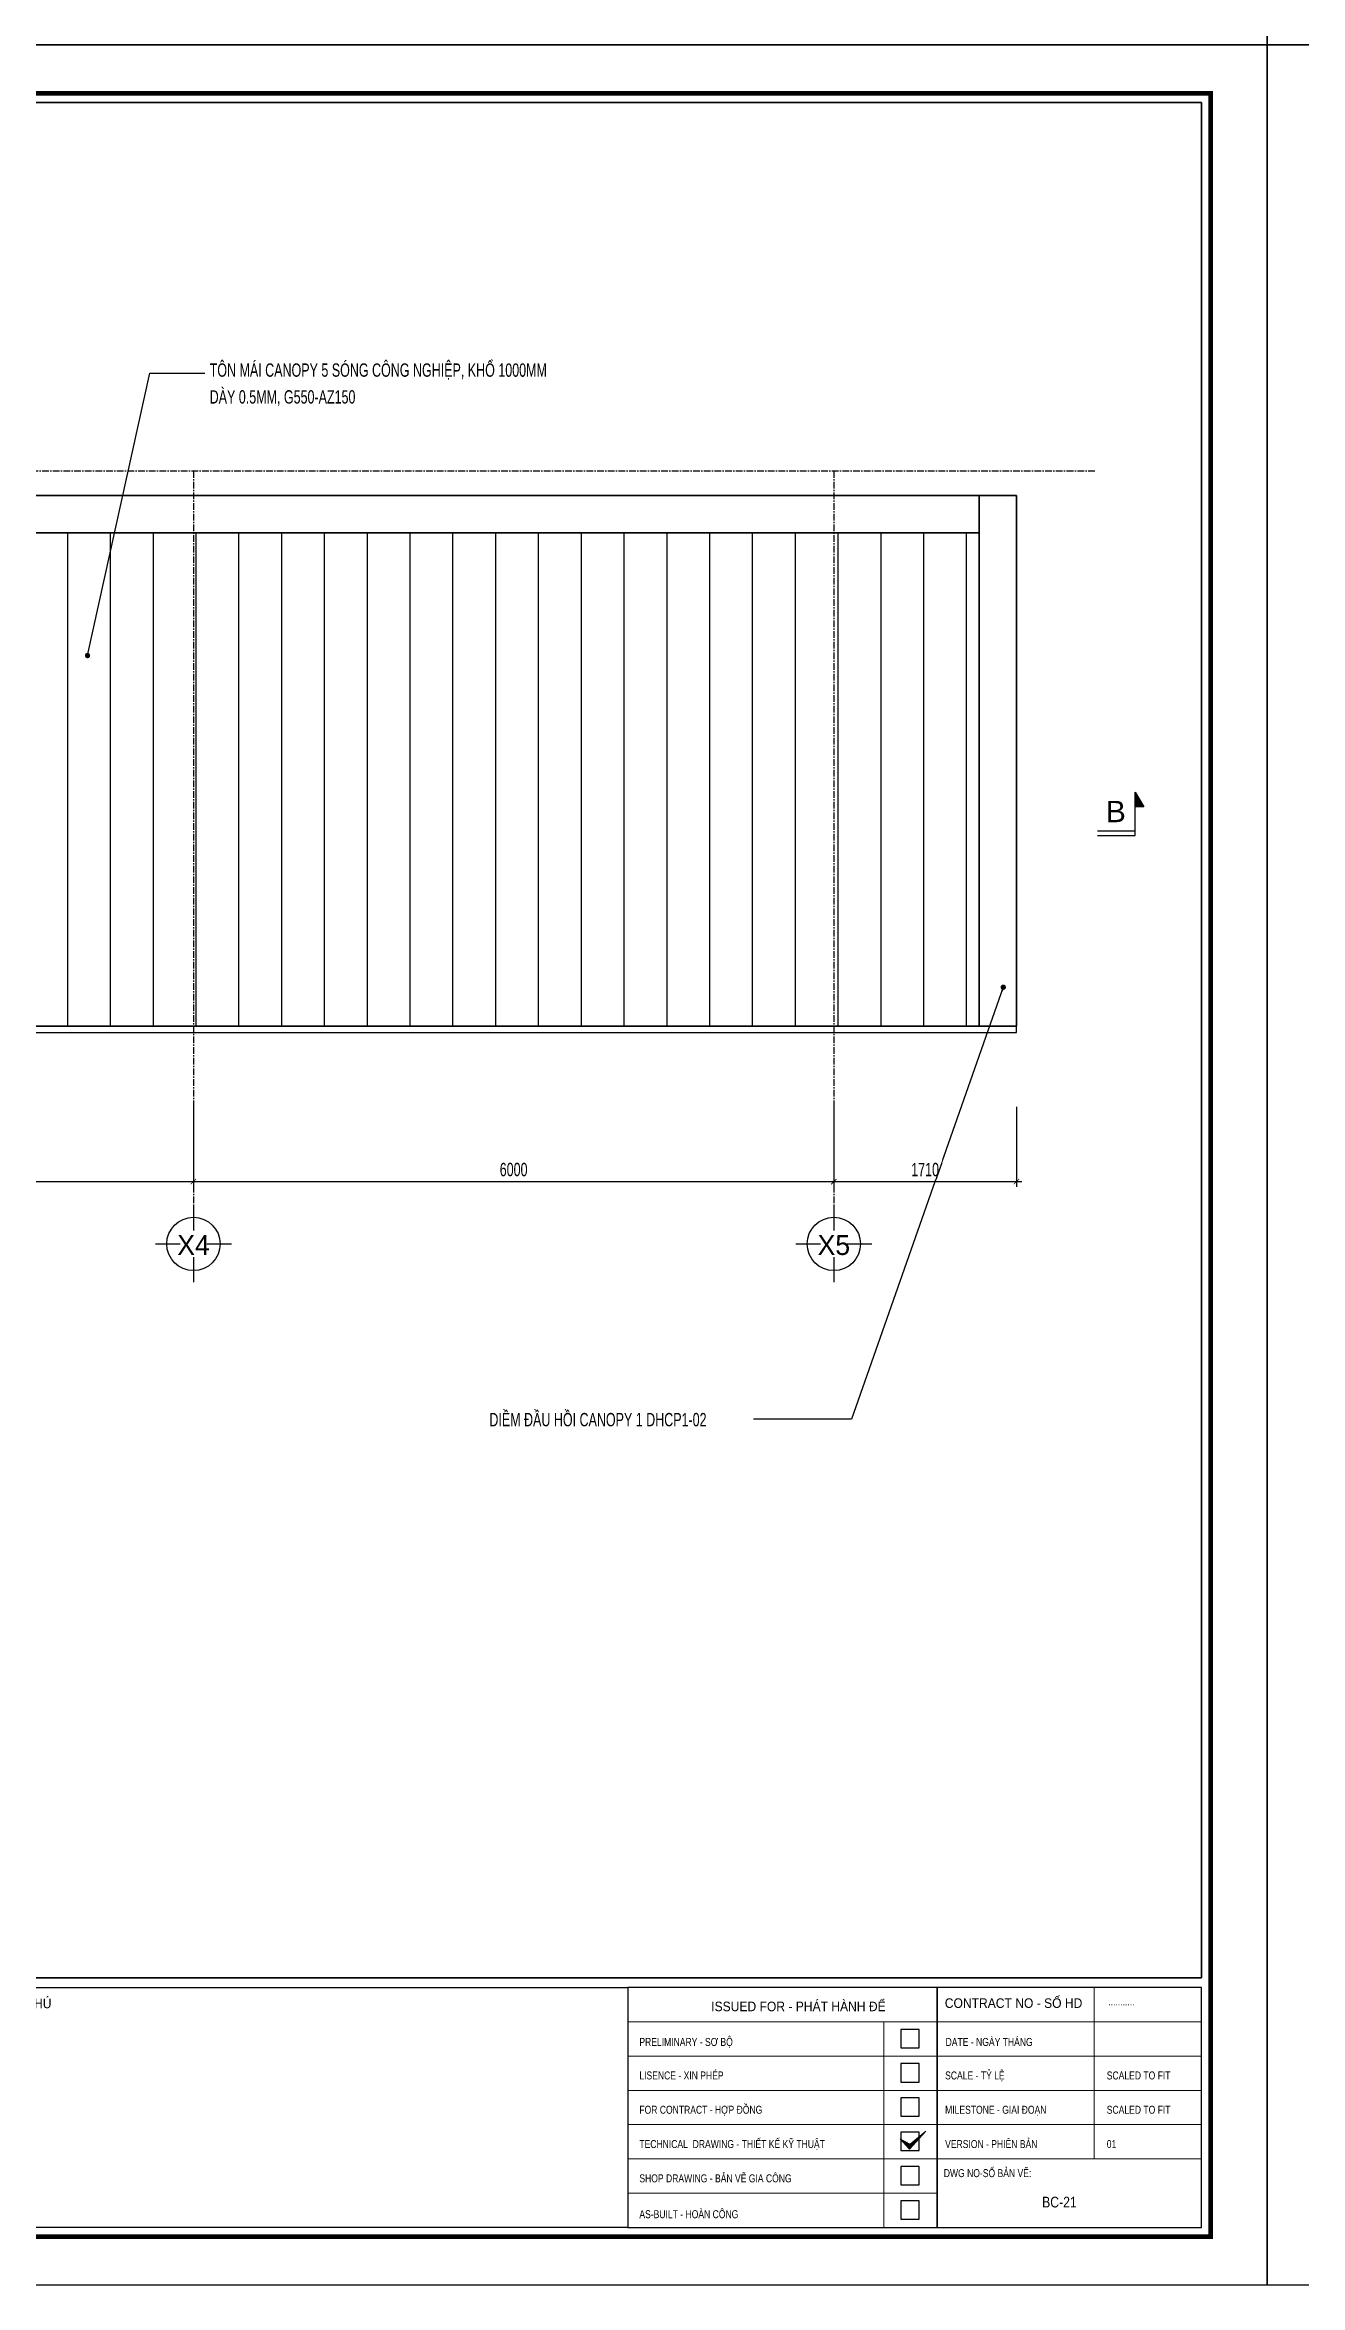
# Model space of a CAD drawing. Header units: inches. Extents: x 2 to 32666, y -5537 to 22.
# Drawn here: x 11072.7 to 11307.9, y -4544.5 to -4124.5 of the extents above; entities that cross this region are included whole.
import ezdxf
from ezdxf.enums import TextEntityAlignment as Align

# ---------------------------------------------------------------- set-up
doc = ezdxf.new("R2010")
doc.units = ezdxf.units.IN
doc.header["$MEASUREMENT"] = 0
doc.linetypes.add('CENTER', pattern=[2, 1.25, -0.25, 0.25, -0.25])
doc.layers.get('Defpoints').update_dxf_attribs({"lineweight": 9})
for name, color, linetype in [('2', 2, 'Continuous'), ('3', 3, 'Continuous'), ('7', 7, 'Continuous'), ('BAO KHUNG', 31, 'Continuous'), ('DIM', 8, 'Continuous'), ('Fast RSQ_A2 Frame$0$Khung ten', 4, 'Continuous'), ('Kyhieu', 7, 'Continuous'), ('NET IN', 3, 'Continuous'), ('Tim truc', 8, 'Continuous')]:
    doc.layers.add(name, color=color, linetype=linetype)
doc.layers.add('Cover text', color=7, linetype='Continuous', true_color=0x52370f)
for name, color, linetype, lineweight in [('DETAIL$0$S-Dim', 8, 'Continuous', 20), ('DETAIL$0$S-Hatch', 8, 'Continuous', 13), ('S-Hatch', 8, 'Continuous', 9)]:
    doc.layers.add(name, color=color, linetype=linetype, lineweight=lineweight)
doc.styles.add('AVO', font='VAVOB.TTF')
doc.styles.add('ST1', font='vnshx.shx', dxfattribs={"width": 0.7})
doc.styles.add('ST1H', font='vnshxh.shx', dxfattribs={"width": 0.7})
doc.styles.add('ST2', font='Vnarialn.ttf')
doc.styles.get("Standard").update_dxf_attribs({"font": 'arial.ttf'})
doc.styles.add('STYLE2', font='VHAVAN.TTF')
doc.styles.add('TIEU DE', font='Vharialn.ttf')
doc.dimstyles.new('3', dxfattribs={"dimtxt": 2.5, "dimasz": 1, "dimexe": 1, "dimexo": 0, "dimgap": 1, "dimtad": 1, "dimdec": 0, "dimlfac": 3, "dimzin": 0, "dimdsep": 46, "dimtxsty": 'ST1', "dimblk": 'ARCHTICK', "dimcen": 1, "dimdle": 1, "dimclrd": 8, "dimclre": 8, "dimclrt": 3, "dimadec": 0, "dimazin": 0, "dimtfac": 1, "dimtdec": 0, "dimtix": 1, "dimtofl": 0, "dimtmove": 1, "dimatfit": 3, "dimldrblk": 'DOT', "dimfxl": 0.18, "dimtfill": 1, "dimtolj": 1, "dimtzin": 0, "dimlwd": -1, "dimlwe": -1, "dimarcsym": 2})
doc.dimstyles.new('50', dxfattribs={"dimtxt": 2.5, "dimasz": 1, "dimexe": 1, "dimexo": 0, "dimgap": 1, "dimtad": 1, "dimdec": 0, "dimlfac": 50, "dimzin": 0, "dimdsep": 46, "dimtxsty": 'ST1', "dimblk": 'ARCHTICK', "dimcen": 1, "dimdle": 1, "dimclrd": 8, "dimclre": 8, "dimclrt": 3, "dimadec": 0, "dimazin": 0, "dimtfac": 1, "dimtdec": 0, "dimtix": 1, "dimtmove": 1, "dimatfit": 3, "dimldrblk": 'DOT', "dimfxl": 0, "dimtfill": 1, "dimtolj": 1, "dimtzin": 0, "dimlwd": -1, "dimlwe": -1, "dimarcsym": 0})

# ---------------------------------------------------------------- blocks, each defined once
blk = doc.blocks.new('DETAIL$0$MARK')
at = {"layer": 'DETAIL$0$S-Hatch', "linetype": 'Continuous'}
h = blk.add_hatch(dxfattribs=at)
h.set_pattern_fill('ANSI31', color=256, scale=50, style=0)
h.paths.add_polyline_path([(1667850, -1156933), (1667909, -1156997), (1668012, -1156885), (1667913, -1156967)])
at = {"layer": 'DETAIL$0$S-Dim', "linetype": 'Continuous'}
blk.add_lwpolyline([(1667850, -1156933), (1667909, -1156997), (1668012, -1156885), (1667913, -1156967), (1667850, -1156933)], dxfattribs=at)
blk = doc.blocks.new('kt kien truc 1')
at = {"layer": '2', "color": 157, "linetype": 'Continuous'}
blk.add_lwpolyline([(0, 420), (594, 420), (594, 0), (0, 0)], close=True, dxfattribs=at)
at = {"layer": '7', "color": 147, "linetype": 'Continuous'}
blk.add_lwpolyline([(12.33, 57.61), (581.67, 57.61), (581.67, 409.19), (12.33, 409.19)], close=True, dxfattribs=at)
at = {"layer": 'BAO KHUNG', "color": 167, "linetype": 'Continuous', "const_width": 0.871}
blk.add_lwpolyline([(10.59, 9.07), (583.41, 9.07), (583.41, 410.93), (10.59, 410.93)], close=True, dxfattribs=at)
at = {"layer": 'BAO KHUNG', "color": 7}
for points in [[(211.89, 55.81), (474.14, 55.81), (474.14, 10.81), (211.89, 10.81)], [(474.14, 10.81), (532.16, 10.81), (532.16, 55.81), (474.14, 55.81)], [(532.16, 10.81), (581.67, 10.81), (581.67, 55.81), (532.16, 55.81)]]:
    blk.add_lwpolyline(points, close=True, dxfattribs=at)
at = {"layer": 'Fast RSQ_A2 Frame$0$Khung ten', "color": 7, "ltscale": 1000}
for points in [[(525.34, 44.51), (528.78, 44.51), (528.78, 47.96), (525.34, 47.96)], [(525.34, 38.09), (528.78, 38.09), (528.78, 41.53), (525.34, 41.53)], [(525.34, 31.66), (528.78, 31.66), (528.78, 35.1), (525.34, 35.1)], [(525.34, 25.23), (528.78, 25.23), (528.78, 28.67), (525.34, 28.67)], [(525.34, 18.8), (528.78, 18.8), (528.78, 22.24), (525.34, 22.24)], [(525.34, 12.37), (528.78, 12.37), (528.78, 15.81), (525.34, 15.81)]]:
    blk.add_lwpolyline(points, close=True, dxfattribs=at)
at = {"layer": 'S-Hatch'}
for p, q in [((561.54, 55.81), (561.54, 23.67)), ((474.14, 49.38), (532.16, 49.38)), ((522.13, 10.81), (522.13, 49.38)), ((532.16, 49.38), (581.67, 49.38)), ((474.14, 42.95), (532.16, 42.95)), ((532.16, 42.95), (581.67, 42.95)), ((474.14, 36.52), (532.16, 36.52)), ((532.16, 36.52), (581.67, 36.52)), ((474.14, 30.1), (532.16, 30.1)), ((532.16, 30.1), (581.67, 30.1)), ((474.14, 23.67), (532.16, 23.67)), ((532.16, 23.67), (581.67, 23.67)), ((474.14, 17.24), (532.16, 17.24))]:
    blk.add_line(p, q, dxfattribs=at)
at = {"layer": 'DETAIL$0$S-Dim', "linetype": 'Continuous', "xscale": 0.02999999999301508, "yscale": 0.02999999999301508, "zscale": 0.02999999999301508}
blk.add_blockref('DETAIL$0$MARK', (-49510.32, 34735.43), dxfattribs=at)
at = {"layer": 'BAO KHUNG', "color": 7, "linetype": 'Continuous', "width": 0.9}
for s, p in [('NOTE / GHI CHÚ', (348.44, 51.92)), ('CONTRACT NO - SỐ HD', (533.57, 51.98))]:
    blk.add_text(s, height=1.8, dxfattribs=at).set_placement(p)
blk.add_text('ISSUED FOR - PHÁT HÀNH ĐỂ ', height=1.8, dxfattribs=at).set_placement((506.46, 51.36), align=Align.CENTER)
at = {"layer": 'BAO KHUNG', "color": 109, "linetype": 'Continuous', "style": 'STYLE2', "width": 0.8}
blk.add_text('...........', height=1.5, dxfattribs=at).set_placement((564.21, 52.44))
at = {"layer": 'Cover text', "linetype": 'Continuous', "style": 'STYLE2', "width": 0.8}
for s, p in [('PRELIMINARY - S¥ Bé', (476.33, 44.85)), ('date - NGµY TH¸NG', (533.72, 44.85)), ('LISENCE - XIN PHÐP', (476.33, 38.57)), ('scale - tû lÖ', (533.63, 38.57)), ('scaled to fit', (563.92, 38.57)), ('FOR CONTRACT - HîP §åNG', (476.33, 32.14)), ('MILESTONE - GIAI §O¹N', (533.63, 32.14)), ('scaled to fit', (563.92, 32.14)), ('TECHNICAL  DRAWING - THIÕT KÕ Kü THUËT', (476.33, 25.71)), ('VERSION - PHI£N B¶N', (533.63, 25.71)), ('01', (563.92, 25.71)), ('SHOP DRAWING - B¶N VÏ GIA C¤NG', (476.33, 19.28)), ('%%u%%udwg no-sè b¶n vÏ:', (533.38, 20.26)), ('AS-BUILT - HOµN C¤NG', (476.33, 12.56))]:
    blk.add_text(s, height=1.5, dxfattribs=at).set_placement(p)
at = {"layer": 'Cover text', "ltscale": 0.5, "style": 'TIEU DE'}
for tag, p in [('TENBANVE', (45.93, 14.6)), ('STT', (555.05, 15.58))]:
    blk.add_attdef(tag, text='', height=2, dxfattribs=at).set_placement(p, align=Align.MIDDLE_CENTER)
blk = doc.blocks.new('_ArchTick')
at = {"color": 0, "linetype": 'ByBlock', "const_width": 0.15}
blk.add_lwpolyline([(-0.5, -0.5), (0.5, 0.5)], dxfattribs=at)
blk = doc.blocks.new('*D6320')
at = {"layer": 'Defpoints', "color": 0, "transparency": 16777216}
for p in [(10980.53, -4323.62), (11100.54, -4323.62), (11100.54, -4337.64)]:
    blk.add_point(p, dxfattribs=at)
at = {"layer": 'DIM', "color": 8, "linetype": 'Continuous', "transparency": 16777216}
for p, q in [((10980.53, -4323.62), (10980.53, -4338.64)), ((11100.54, -4323.62), (11100.54, -4338.64)), ((10979.53, -4337.64), (11101.54, -4337.64))]:
    blk.add_line(p, q, dxfattribs=at)
at = {"layer": 'DIM', "color": 8, "transparency": 16777216, "rotation": 180}
blk.add_blockref('_ArchTick', (10980.53, -4337.64), dxfattribs=at)
at = {"layer": 'DIM', "color": 8, "transparency": 16777216}
blk.add_blockref('_ArchTick', (11100.54, -4337.64), dxfattribs=at)
at = {"layer": 'DIM', "color": 3, "transparency": 16777216, "insert": (11040.54, -4335.39), "char_height": 2.5, "attachment_point": 5, "style": 'ST1', "bg_fill": 3, "box_fill_scale": 1.25, "bg_fill_color": 256, "bg_fill_true_color": 13158600, "bg_fill_transparency": 0}
blk.add_mtext('\\A1;6000', dxfattribs=at)
blk = doc.blocks.new('_Dot')
at = {"color": 0, "linetype": 'ByBlock', "lineweight": -2}
blk.add_line((-0.5, 0), (-1, 0), dxfattribs=at)
at = {"color": 0, "linetype": 'ByBlock', "const_width": 0.5}
blk.add_lwpolyline([(-0.25, 0, 1), (0.25, 0, 1)], format="xyb", close=True, dxfattribs=at)
blk = doc.blocks.new('DOT')
at = {"color": 0, "linetype": 'ByBlock'}
blk.add_line((-0.5, 0), (-1, 0), dxfattribs=at)
at = {"color": 0, "linetype": 'ByBlock', "const_width": 0.5}
blk.add_lwpolyline([(-0.25, 0, 1), (0.25, 0, 1)], format="xyb", close=True, dxfattribs=at)
blk = doc.blocks.new('*D6321')
at = {"layer": 'Defpoints', "color": 0, "transparency": 16777216}
for p in [(11100.54, -4323.62), (11220.55, -4323.62), (11220.55, -4337.64)]:
    blk.add_point(p, dxfattribs=at)
at = {"layer": 'DIM', "color": 8, "linetype": 'Continuous', "transparency": 16777216}
for p, q in [((11100.54, -4323.62), (11100.54, -4338.64)), ((11220.55, -4323.62), (11220.55, -4338.64)), ((11099.54, -4337.64), (11221.55, -4337.64))]:
    blk.add_line(p, q, dxfattribs=at)
at = {"layer": 'DIM', "color": 8, "transparency": 16777216, "rotation": 180}
blk.add_blockref('_ArchTick', (11100.54, -4337.64), dxfattribs=at)
at = {"layer": 'DIM', "color": 8, "transparency": 16777216}
blk.add_blockref('_ArchTick', (11220.55, -4337.64), dxfattribs=at)
at = {"layer": 'DIM', "color": 3, "transparency": 16777216, "insert": (11160.54, -4335.39), "char_height": 2.5, "attachment_point": 5, "style": 'ST1', "bg_fill": 3, "box_fill_scale": 1.25, "bg_fill_color": 256, "bg_fill_true_color": 13158600, "bg_fill_transparency": 0}
blk.add_mtext('\\A1;6000', dxfattribs=at)
blk = doc.blocks.new('TRUCVP')
at = {"layer": 'Kyhieu', "color": 1, "linetype": 'Continuous'}
for points in [[(0, 17.5), (0, 50)], [(-50, 0), (-17.5, 0)], [(0, -50), (0, -17.5)], [(17.5, 0), (50, 0)]]:
    blk.add_lwpolyline(points, dxfattribs=at)
at = {"layer": 'Kyhieu', "color": 40, "linetype": 'Continuous'}
blk.add_circle((0, 0), 35, dxfattribs=at)
blk = doc.blocks.new('*D6323')
at = {"layer": 'Defpoints', "color": 0, "transparency": 16777216}
for p in [(11220.55, -4323.62), (11254.75, -4323.62), (11254.75, -4337.64)]:
    blk.add_point(p, dxfattribs=at)
at = {"layer": 'DIM', "color": 8, "linetype": 'Continuous', "transparency": 16777216}
for p, q in [((11220.55, -4323.62), (11220.55, -4338.64)), ((11254.75, -4323.62), (11254.75, -4338.64)), ((11219.55, -4337.64), (11255.75, -4337.64))]:
    blk.add_line(p, q, dxfattribs=at)
at = {"layer": 'DIM', "color": 8, "transparency": 16777216, "rotation": 180}
blk.add_blockref('_ArchTick', (11220.55, -4337.64), dxfattribs=at)
at = {"layer": 'DIM', "color": 8, "transparency": 16777216}
blk.add_blockref('_ArchTick', (11254.75, -4337.64), dxfattribs=at)
at = {"layer": 'DIM', "color": 3, "transparency": 16777216, "insert": (11237.65, -4335.39), "char_height": 2.5, "attachment_point": 5, "style": 'ST1', "bg_fill": 3, "box_fill_scale": 1.25, "bg_fill_color": 256, "bg_fill_true_color": 13158600, "bg_fill_transparency": 0}
blk.add_mtext('\\A1;1710', dxfattribs=at)
blk = doc.blocks.new('*U6325')
at = {"layer": '2'}
h = blk.add_hatch(dxfattribs=at)
h.set_pattern_fill('ANSI31', color=256, style=0)
h.set_pattern_definition([(45, (280.3605, 34.80503), (-0.08838835, 0.08838835), [])])
h.paths.add_polyline_path([(349.4, 10.17), (351.04, 10.17), (349.4, 7.46)])
for p, q in [((342.32, 15.54), (349.4, 15.54)), ((342.32, 14.71), (349.4, 14.71)), ((349.4, 15.54), (349.4, 7.46)), ((349.4, 7.46), (351.04, 10.17)), ((351.04, 10.17), (349.4, 10.17))]:
    blk.add_line(p, q, dxfattribs=at)
at = {"layer": '7', "style": 'ST2'}
for tag, p in [('A', (-160.57, 9.07)), ('B', (345.79, 9.07))]:
    blk.add_attdef(tag, text='', height=4, dxfattribs=at).set_placement(p, align=Align.CENTER)

msp = doc.modelspace()

# ---------------------------------------------------------------- hatches: boundary and pattern name
at = {"layer": 'DIM'}
h = msp.add_hatch(dxfattribs=at)
h.set_pattern_fill('ANSI31', color=256, scale=64.171123, angle=45)
h.set_pattern_definition([(90, (-58805.376, 21578.216), (-8.0213904, 0), [])])
h.paths.add_polyline_path([(10781.7148, -4215.9987), (11247.7534, -4215.9987), (11247.7534, -4308.4879), (10781.7148, -4308.4879)])

# ---------------------------------------------------------------- linework, layer by layer
at = {"layer": '2'}
for points in [[(10774.7174, -4209.0013), (10774.7174, -4308.4879), (11254.7507, -4308.4879), (11254.7507, -4209.0013)], [(10781.7148, -4209.0013), (11247.7534, -4209.0013), (11247.7534, -4215.9987), (10781.7148, -4215.9987)], [(11254.7507, -4209.0013), (11254.7507, -4308.4879), (11247.7534, -4308.4879), (11247.7534, -4209.0013)], [(10781.7148, -4215.9987), (11247.7534, -4215.9987), (11247.7534, -4308.4879), (10781.7148, -4308.4879)], [(11254.7507, -4309.6618), (11254.7507, -4308.4879), (10774.7174, -4308.4879), (10774.7174, -4309.6618)]]:
    msp.add_lwpolyline(points, close=True, dxfattribs=at)
at = {"layer": 'NET IN'}
for points in [[(10707.7695, -3704.5249), (11301.7695, -3704.5249), (11301.7695, -4124.5249), (10707.7695, -4124.5249)], [(11301.7695, -3704.5249), (11895.7695, -3704.5249), (11895.7695, -4124.5249), (11301.7695, -4124.5249)], [(11301.7695, -4124.5249), (11895.7695, -4124.5249), (11895.7695, -4544.5249), (11301.7695, -4544.5249)]]:
    msp.add_lwpolyline(points, close=True, dxfattribs=at)
at = {"layer": 'Tim truc', "linetype": 'CENTER'}
for p, q in [((11269.4255, -4204.4606), (10741.9811, -4204.4606)), ((11100.54, -4204.4606), (11100.54, -4342.1804)), ((11220.5484, -4204.4606), (11220.5484, -4342.1804))]:
    msp.add_line(p, q, dxfattribs=at)

# ---------------------------------------------------------------- block references
ref = msp.add_blockref('*U6325', (10927.6033, -4257.1917), dxfattribs=dict(xscale=-1, rotation=180))
ref.add_attrib('B', 'B', dxfattribs={"layer": '7', "height": 4, "style": 'ST2'}).set_placement((11273.3944, -4270.2568), align=Align.CENTER)
at = {"layer": '3'}
for p in [(10707.7695, -4124.5249), (11301.7695, -4124.5249), (11301.7695, -4544.5249)]:
    msp.add_blockref('kt kien truc 1', p, dxfattribs=at)
at = {"layer": 'Kyhieu', "ltscale": 10, "xscale": 0.1428571428571428, "yscale": 0.1428571428571428, "zscale": 0.1428571428571428, "rotation": 270}
for p in [(11100.54, -4349.3232), (11220.5484, -4349.3232)]:
    msp.add_blockref('TRUCVP', p, dxfattribs=at)

# ---------------------------------------------------------------- texts
at = {"layer": '3', "style": 'ST1H', "width": 0.7}
for s, p in [('t«n m¸i canopy 5 sãng c«ng nghiÖp, khæ 1000mm', (11103.5786, -4186.7529)), ('dµy 0.5mm, g550-az150', (11103.5786, -4191.7792)), ('DIÒM §ÇU HåI CANOPY 1 DHCP1-02', (11155.9893, -4383.5082))]:
    msp.add_text(s, height=2.5, dxfattribs=at).set_placement(p)
at = {"layer": 'Kyhieu', "color": 3, "ltscale": 10, "style": 'AVO'}
for s, p in [('X4', (11100.54, -4349.5341)), ('X5', (11220.5484, -4349.5341))]:
    msp.add_text(s, height=3.71429, dxfattribs=at).set_placement(p, align=Align.MIDDLE_CENTER)

# ---------------------------------------------------------------- leaders
at = {"layer": 'DIM'}
msp.add_leader([(11080.6846, -4239.0207), (11092.3706, -4186.075), (11102.6932, -4186.075)], dimstyle='3', override={"dimgap": 1, "dimtad": 0, "dimldrblk": 'DOT'}, dxfattribs=at)

# ---------------------------------------------------------------- next in the draw order: dimensions: what is measured, and where the dimension line sits
dim = msp.add_linear_dim(base=(11100.54, -4337.639), p1=(10980.5317, -4323.6227), p2=(11100.54, -4323.6227), dimstyle='50', dxfattribs=at)
dim.commit()
dim.dimension.update_dxf_attribs({"geometry": '*D6320', "text_midpoint": (11040.5359, -4335.389)})

# ---------------------------------------------------------------- next in the draw order: dimensions: what is measured, and where the dimension line sits
dim = msp.add_linear_dim(base=(11220.5484, -4337.639), p1=(11100.54, -4323.6227), p2=(11220.5484, -4323.6227), dimstyle='50', dxfattribs=at)
dim.commit()
dim.dimension.update_dxf_attribs({"geometry": '*D6321', "text_midpoint": (11160.5442, -4335.389)})

# ---------------------------------------------------------------- next in the draw order: linework, layer by layer
msp.add_lwpolyline([(10720.1005, -4135.3349), (11289.4384, -4135.3349), (11289.4384, -4486.9148), (10720.1005, -4486.9148)], close=True, dxfattribs=at)
at = {"layer": 'NET IN'}
msp.add_lwpolyline([(10707.7695, -4124.5249), (11301.7695, -4124.5249), (11301.7695, -4544.5249), (10707.7695, -4544.5249)], close=True, dxfattribs=at)

# ---------------------------------------------------------------- next in the draw order: block references
at = {"layer": '3'}
ref = msp.add_blockref('kt kien truc 1', (10707.7695, -4544.5249), dxfattribs=at)
ref.add_attrib('STT', 'bc-21', dxfattribs={"ltscale": 0.5, "height": 2, "style": 'TIEU DE'}).set_placement((11262.8177, -4528.9455), align=Align.MIDDLE_CENTER)

# ---------------------------------------------------------------- next in the draw order: dimensions: what is measured, and where the dimension line sits
at = {"layer": 'DIM'}
dim = msp.add_linear_dim(base=(11254.7507, -4337.639), p1=(11220.5484, -4323.6227), p2=(11254.7507, -4323.6227), dimstyle='50', dxfattribs=at)
dim.commit()
dim.dimension.update_dxf_attribs({"geometry": '*D6323', "text_midpoint": (11237.6495, -4335.389)})

# ---------------------------------------------------------------- next in the draw order: leaders
msp.add_leader([(11252.2897, -4301.1963), (11223.8515, -4382.1783), (11205.5197, -4382.1783)], dimstyle='3', override={"dimgap": 1, "dimtad": 0}, dxfattribs=at)

doc.saveas('drawing.dxf')
